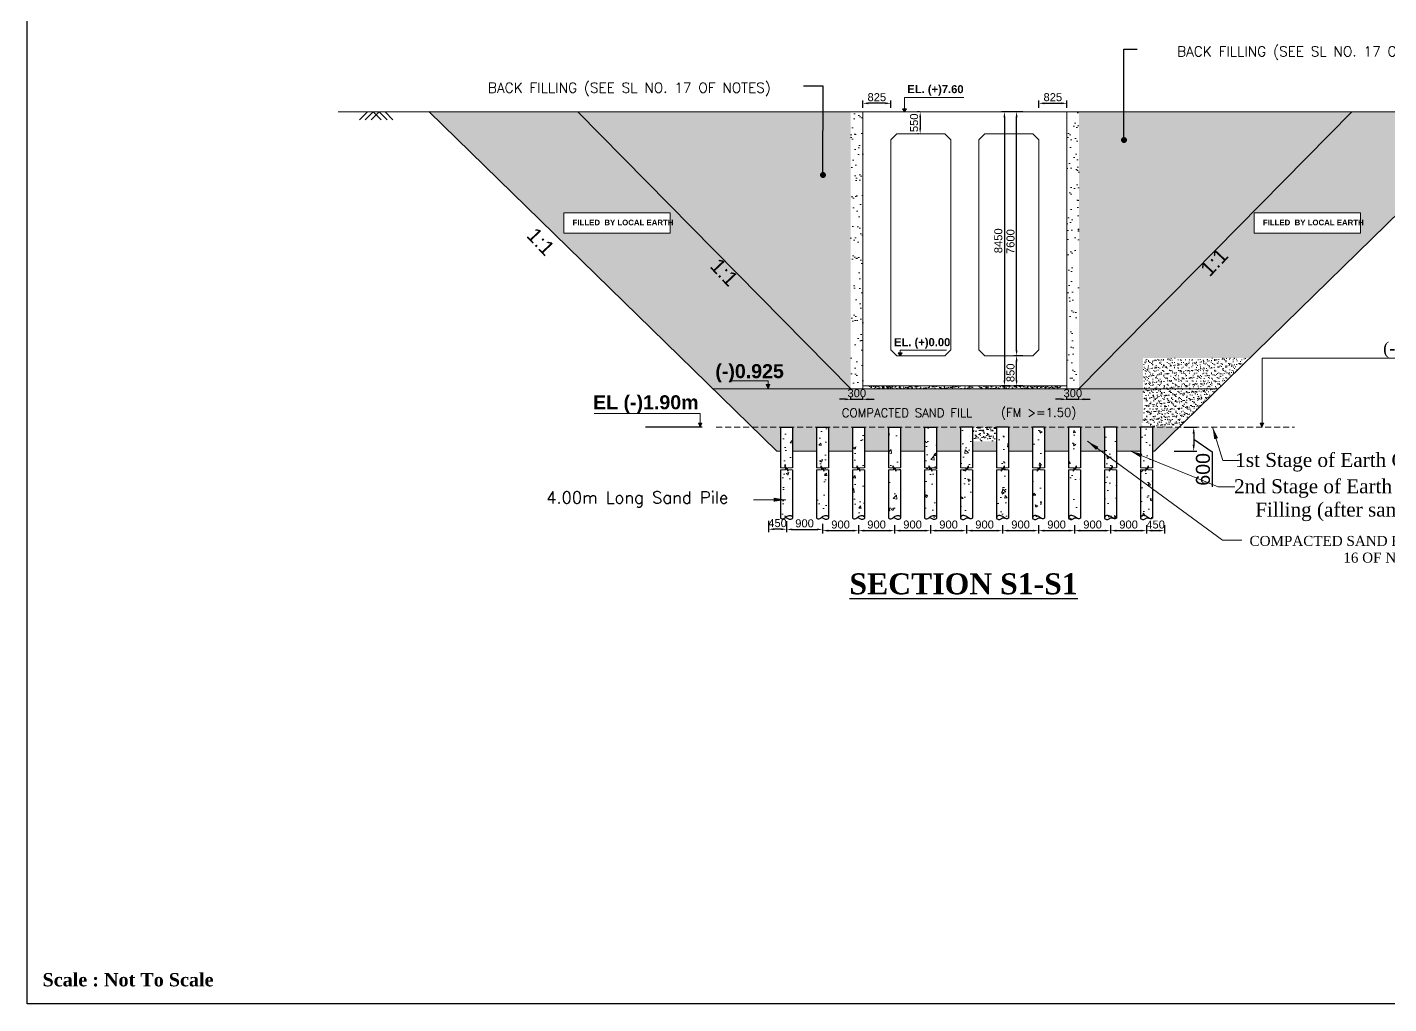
# Model space of a CAD drawing. Extents: x -358915 to 1258323, y -1585493 to -305611.
# Drawn here: x 951579 to 985616, y -1520104 to -1495691 of the extents above; entities that cross this region are included whole.
import ezdxf

# ---------------------------------------------------------------- set-up
doc = ezdxf.new("R2010")
doc.units = 0
doc.header["$LTSCALE"] = 300
doc.header["$MEASUREMENT"] = 0
doc.linetypes.add('DASHED', pattern=[0.75, 0.5, -0.25])
doc.layers.get('0').update_dxf_attribs({"linetype": 'CONTINUOUS'})
doc.layers.get('DEFPOINTS').update_dxf_attribs({"linetype": 'CONTINUOUS'})
doc.layers.add('Dim', color=7, linetype='CONTINUOUS', lineweight=9)
doc.layers.add('HATCH', color=252, linetype='CONTINUOUS', lineweight=5)
for name, color, linetype in [('LINE', 7, 'CONTINUOUS'), ('P1', 7, 'CONTINUOUS'), ('TEXT', 10, 'CONTINUOUS'), ('TXT', 7, 'CONTINUOUS')]:
    doc.layers.add(name, color=color, linetype=linetype)
doc.styles.add('Arial', font='arial.ttf')
doc.styles.add('BIG', font='ROMANT.SHX')
doc.styles.add('DIM', font='isocp3.shx')
doc.styles.add('dimText', font='ARIALN.TTF')
doc.dimstyles.new('dim_230', dxfattribs={"dimtxt": 460, "dimasz": 460, "dimexe": 230, "dimexo": 100, "dimgap": 100, "dimtad": 1, "dimdec": 0, "dimzin": 0, "dimdsep": 46, "dimtxsty": 'dimText', "dimcen": 0.09, "dimclrd": 256, "dimclre": 256, "dimclrt": 7, "dimadec": 0, "dimazin": 0, "dimtfac": 1, "dimtdec": 0, "dimtofl": 0, "dimtmove": 0, "dimatfit": 3, "dimfxl": 1, "dimtolj": 1, "dimtzin": 0, "dimlwd": -1, "dimlwe": -1, "dimarcsym": 0})
doc.dimstyles.new('dim_70', dxfattribs={"dimtxt": 140, "dimasz": 140, "dimexe": 70, "dimexo": 40, "dimgap": 50, "dimtad": 1, "dimdec": 0, "dimzin": 0, "dimdsep": 46, "dimtxsty": 'Arial', "dimcen": 0.09, "dimclrd": 5, "dimclre": 5, "dimclrt": 7, "dimadec": 0, "dimazin": 0, "dimtfac": 1, "dimtdec": 0, "dimtmove": 0, "dimatfit": 3, "dimfxl": 1, "dimtolj": 1, "dimtzin": 0, "dimarcsym": 0})
doc.dimstyles.new('dim_80', dxfattribs={"dimtxt": 160, "dimasz": 160, "dimexe": 80, "dimexo": 40, "dimgap": 50, "dimtad": 1, "dimdec": 0, "dimzin": 0, "dimdsep": 46, "dimtxsty": 'DIM', "dimcen": 0.09, "dimclrd": 5, "dimclre": 5, "dimclrt": 7, "dimadec": 0, "dimazin": 0, "dimtfac": 1, "dimtdec": 0, "dimtmove": 0, "dimatfit": 3, "dimfxl": 1, "dimtolj": 1, "dimtzin": 0, "dimarcsym": 0})
pattern_1 = [(37.5, (-264.08, -8051.46), (-4.409535, 134.877664), [0, -106.4, 0, -119, 0, -113.75]), (7.5, (-264.08, -8051.46), (123.88437, 197.550225), [0, -57.4, 0, -95.9, 0, -36.75]), (327.5, (-350.18, -8051.46), (217.98993, 0.396134), [0, -35, 0, -126, 0, -164.5]), (317.5, (-350.18, -8051.46), (210.428862, 61.43729), [0, -17.5, 0, -82.6, 0, -94.5])]

# ---------------------------------------------------------------- blocks, each defined once
blk = doc.blocks.new('RT')
at = {"layer": 'Dim', "ltscale": 50}
h = blk.add_hatch(dxfattribs=at)
h.set_pattern_fill('AR-CONC', color=8, scale=100, style=0)
h.set_pattern_definition([(50, (-3013919.5, 641592.65), (717.26018, -62.75213), [75, -825]), (355, (-3013919.5, 641592.65), (-138.75133, 752.19213), [60, -660]), (100.4514, (-3013859.75, 641587.4), (578.50938, 689.43954), [63.74019, -701.14211]), (46.1842, (-3013919.5, 641792.65), (1067.24105, -165.51901), [112.5, -1237.5]), (96.6356, (-3013830.6, 641778.9), (934.6627, 974.11787), [95.6103, -1051.713]), (351.1842, (-3013919.5, 641792.7), (934.66195, 974.1186), [90, -990]), (21, (-3013819.5, 641742.65), (596.90705, -402.61889), [75, -825]), (326, (-3013819.5, 641742.65), (243.31533, 725.15005), [60, -660]), (71.4514, (-3013769.8, 641709.1), (840.22263, 322.5305), [63.74019, -701.14211]), (37.5, (-3013919.52, 641592.65), (12.159855, 332.893854), [0, -652, 0, -670, 0, -662.5]), (7.5, (-3013919.52, 641592.65), (263.069537, 394.41171), [0, -382, 0, -637, 0, -252.5]), (327.5, (-3014142.52, 641592.65), (533.822436, -22.554872), [0, -250, 0, -780, 0, -1035]), (317.5, (-3014242.52, 641592.65), (583.18617, 100.10498), [0, -325, 0, -518, 0, -735])])
h.paths.add_polyline_path([(150, -2269), (138, -2291), (119, -2305), (97, -2311), (74, -2310), (52, -2302), (33, -2290), (15, -2276), (-6, -2267), (-29, -2266), (-52, -2273), (-64, -2281), (-86, -2289), (-109, -2290), (-130, -2283), (-150, -2271), (-150, 0), (150, 0)])
for points in [[(-150, -1014), (-44, -1014), (-44, -966), (22, -1055), (22, -1014), (150, -1014)], [(-150, -1063), (-29, -1063), (-29, -1015), (38, -1103), (38, -1063), (150, -1063)]]:
    blk.add_lwpolyline(points, dxfattribs=at)
at = {"layer": 'P1', "ltscale": 50}
for points in [[(-150, 0), (-150, -1014)], [(-150, 0), (150, 0)], [(150, 0), (150, -1014)], [(-150, -1063), (-150, -2271)], [(150, -1063), (150, -2253)]]:
    blk.add_lwpolyline(points, dxfattribs=at)
blk.add_spline([(-150, -2271), (-115, -2289), (-72, -2284), (-23, -2252), (15, -2223), (67, -2207), (106, -2210), (132, -2224), (144, -2239), (150, -2253), (150, -2266), (123, -2303), (73, -2309), (38, -2293), (10, -2273), (-18, -2265), (-51, -2273)], degree=3, dxfattribs=at)
blk = doc.blocks.new('PILE.5')
at = {"layer": 'HATCH', "color": 5}
blk.add_blockref('RT', (0, 0), dxfattribs=at)
blk = doc.blocks.new('*D1616')
at = {"layer": 'DEFPOINTS', "color": 0, "ltscale": 50}
for p in [(974162, -1508106), (975062, -1508099), (975062, -1508276)]:
    blk.add_point(p, dxfattribs=at)
at = {"layer": 'HATCH', "color": 5, "lineweight": -2, "ltscale": 50}
for p, q in [((974162, -1508146), (974162, -1508346)), ((975062, -1508139), (975062, -1508346)), ((974302, -1508276), (974922, -1508276))]:
    blk.add_line(p, q, dxfattribs=at)
at = {"layer": 'HATCH', "color": 5, "ltscale": 50}
for points in [[(974302, -1508253), (974302, -1508299), (974162, -1508276)], [(974922, -1508253), (974922, -1508299), (975062, -1508276)]]:
    blk.add_solid(points, dxfattribs=at)
at = {"layer": 'HATCH', "color": 7, "ltscale": 50, "insert": (974612, -1508124), "char_height": 200, "attachment_point": 5, "style": 'Arial'}
blk.add_mtext('\\A1;900', dxfattribs=at)
blk = doc.blocks.new('*D1617')
at = {"layer": 'DEFPOINTS', "color": 0, "ltscale": 50}
for p in [(976313, -1497805), (976509, -1497805), (976357, -1503905)]:
    blk.add_point(p, dxfattribs=at)
at = {"layer": 'HATCH', "color": 5, "lineweight": -2, "ltscale": 50}
for p, q in [((976469, -1497805), (976243, -1497805)), ((976313, -1503765), (976313, -1497945)), ((976317, -1503905), (976243, -1503905))]:
    blk.add_line(p, q, dxfattribs=at)
at = {"layer": 'HATCH', "color": 5, "ltscale": 50}
for points in [[(976289, -1497945), (976336, -1497945), (976313, -1497805)], [(976289, -1503765), (976336, -1503765), (976313, -1503905)]]:
    blk.add_solid(points, dxfattribs=at)
at = {"layer": 'HATCH', "color": 7, "ltscale": 50, "insert": (976161, -1501050), "char_height": 200, "attachment_point": 5, "rotation": 90, "style": 'Arial'}
blk.add_mtext('\\A1;7600', dxfattribs=at)
blk = doc.blocks.new('*D1618')
at = {"layer": 'DEFPOINTS', "color": 0, "ltscale": 50}
for p in [(976313, -1503905), (976509, -1503905), (976509, -1504655)]:
    blk.add_point(p, dxfattribs=at)
at = {"layer": 'HATCH', "color": 5, "lineweight": -2, "ltscale": 50}
for p, q in [((976469, -1503905), (976243, -1503905)), ((976313, -1504515), (976313, -1504045)), ((976469, -1504655), (976243, -1504655))]:
    blk.add_line(p, q, dxfattribs=at)
at = {"layer": 'HATCH', "color": 5, "ltscale": 50}
for points in [[(976289, -1504045), (976336, -1504045), (976313, -1503905)], [(976289, -1504515), (976336, -1504515), (976313, -1504655)]]:
    blk.add_solid(points, dxfattribs=at)
at = {"layer": 'HATCH', "color": 7, "ltscale": 50, "insert": (976161, -1504330), "char_height": 200, "attachment_point": 5, "rotation": 90, "style": 'Arial'}
blk.add_mtext('\\A1;850', dxfattribs=at)
blk = doc.blocks.new('*D1619')
at = {"layer": 'DEFPOINTS', "color": 0, "ltscale": 50}
for p in [(976291, -1497805), (976008, -1504655), (976191, -1504655)]:
    blk.add_point(p, dxfattribs=at)
at = {"layer": 'HATCH', "color": 5, "lineweight": -2, "ltscale": 50}
for p, q in [((976251, -1497805), (975938, -1497805)), ((976008, -1497945), (976008, -1504515)), ((976151, -1504655), (975938, -1504655))]:
    blk.add_line(p, q, dxfattribs=at)
at = {"layer": 'HATCH', "color": 5, "ltscale": 50}
for points in [[(975984, -1497945), (976031, -1497945), (976008, -1497805)], [(975984, -1504515), (976031, -1504515), (976008, -1504655)]]:
    blk.add_solid(points, dxfattribs=at)
at = {"layer": 'HATCH', "color": 7, "ltscale": 50, "insert": (975856, -1501030), "char_height": 200, "attachment_point": 5, "rotation": 90, "style": 'Arial'}
blk.add_mtext('\\A1;8450', dxfattribs=at)
blk = doc.blocks.new('*D1620')
at = {"layer": 'DEFPOINTS', "color": 0, "ltscale": 50}
for p in [(972468, -1497593), (972468, -1497743), (973168, -1497743)]:
    blk.add_point(p, dxfattribs=at)
at = {"layer": 'HATCH', "color": 5, "lineweight": -2, "ltscale": 50}
for p, q in [((972468, -1497703), (972468, -1497523)), ((973028, -1497593), (972608, -1497593)), ((973168, -1497703), (973168, -1497523))]:
    blk.add_line(p, q, dxfattribs=at)
at = {"layer": 'HATCH', "color": 5, "ltscale": 50}
for points in [[(972608, -1497570), (972608, -1497617), (972468, -1497593)], [(973028, -1497570), (973028, -1497617), (973168, -1497593)]]:
    blk.add_solid(points, dxfattribs=at)
at = {"layer": 'HATCH', "color": 7, "ltscale": 50, "insert": (972818, -1497441), "char_height": 200, "attachment_point": 5, "style": 'Arial'}
blk.add_mtext('\\A1;825', dxfattribs=at)
blk = doc.blocks.new('*D1621')
at = {"layer": 'DEFPOINTS', "color": 0, "ltscale": 50}
for p in [(977568, -1497593), (976868, -1497743), (977568, -1497743)]:
    blk.add_point(p, dxfattribs=at)
at = {"layer": 'HATCH', "color": 5, "lineweight": -2, "ltscale": 50}
for p, q in [((976868, -1497703), (976868, -1497523)), ((977008, -1497593), (977428, -1497593)), ((977568, -1497703), (977568, -1497523))]:
    blk.add_line(p, q, dxfattribs=at)
at = {"layer": 'HATCH', "color": 5, "ltscale": 50}
for points in [[(977008, -1497570), (977008, -1497617), (976868, -1497593)], [(977428, -1497570), (977428, -1497617), (977568, -1497593)]]:
    blk.add_solid(points, dxfattribs=at)
at = {"layer": 'HATCH', "color": 7, "ltscale": 50, "insert": (977218, -1497441), "char_height": 200, "attachment_point": 5, "style": 'Arial'}
blk.add_mtext('\\A1;825', dxfattribs=at)
blk = doc.blocks.new('*D1622')
at = {"layer": 'DEFPOINTS', "color": 0, "ltscale": 50}
for p in [(973921, -1497805), (973902, -1498355), (973902, -1498355)]:
    blk.add_point(p, dxfattribs=at)
at = {"layer": 'HATCH', "color": 5, "lineweight": -2, "ltscale": 50}
for p, q in [((973881, -1497805), (973832, -1497805)), ((973902, -1497945), (973902, -1498215)), ((973862, -1498355), (973832, -1498355))]:
    blk.add_line(p, q, dxfattribs=at)
at = {"layer": 'HATCH', "color": 5, "ltscale": 50}
for points in [[(973879, -1497945), (973925, -1497945), (973902, -1497805)], [(973879, -1498215), (973925, -1498215), (973902, -1498355)]]:
    blk.add_solid(points, dxfattribs=at)
at = {"layer": 'HATCH', "color": 7, "ltscale": 50, "insert": (973750, -1498080), "char_height": 200, "attachment_point": 5, "rotation": 90, "style": 'Arial'}
blk.add_mtext('\\A1;550', dxfattribs=at)
blk = doc.blocks.new('*D1623')
at = {"layer": 'DEFPOINTS', "color": 0, "ltscale": 50}
for p in [(973262, -1508106), (974162, -1508099), (974162, -1508276)]:
    blk.add_point(p, dxfattribs=at)
at = {"layer": 'HATCH', "color": 5, "lineweight": -2, "ltscale": 50}
for p, q in [((973262, -1508146), (973262, -1508346)), ((974162, -1508139), (974162, -1508346)), ((973402, -1508276), (974022, -1508276))]:
    blk.add_line(p, q, dxfattribs=at)
at = {"layer": 'HATCH', "color": 5, "ltscale": 50}
for points in [[(973402, -1508253), (973402, -1508299), (973262, -1508276)], [(974022, -1508253), (974022, -1508299), (974162, -1508276)]]:
    blk.add_solid(points, dxfattribs=at)
at = {"layer": 'HATCH', "color": 7, "ltscale": 50, "insert": (973712, -1508124), "char_height": 200, "attachment_point": 5, "style": 'Arial'}
blk.add_mtext('\\A1;900', dxfattribs=at)
blk = doc.blocks.new('*D1624')
at = {"layer": 'DEFPOINTS', "color": 0, "ltscale": 50}
for p in [(972362, -1508106), (973262, -1508099), (973262, -1508276)]:
    blk.add_point(p, dxfattribs=at)
at = {"layer": 'HATCH', "color": 5, "lineweight": -2, "ltscale": 50}
for p, q in [((972362, -1508146), (972362, -1508346)), ((973262, -1508139), (973262, -1508346)), ((972502, -1508276), (973122, -1508276))]:
    blk.add_line(p, q, dxfattribs=at)
at = {"layer": 'HATCH', "color": 5, "ltscale": 50}
for points in [[(972502, -1508253), (972502, -1508299), (972362, -1508276)], [(973122, -1508253), (973122, -1508299), (973262, -1508276)]]:
    blk.add_solid(points, dxfattribs=at)
at = {"layer": 'HATCH', "color": 7, "ltscale": 50, "insert": (972812, -1508124), "char_height": 200, "attachment_point": 5, "style": 'Arial'}
blk.add_mtext('\\A1;900', dxfattribs=at)
blk = doc.blocks.new('*D1625')
at = {"layer": 'DEFPOINTS', "color": 0, "ltscale": 50}
for p in [(971462, -1508106), (972362, -1508099), (972362, -1508276)]:
    blk.add_point(p, dxfattribs=at)
at = {"layer": 'HATCH', "color": 5, "lineweight": -2, "ltscale": 50}
for p, q in [((971462, -1508146), (971462, -1508346)), ((972362, -1508139), (972362, -1508346)), ((971602, -1508276), (972222, -1508276))]:
    blk.add_line(p, q, dxfattribs=at)
at = {"layer": 'HATCH', "color": 5, "ltscale": 50}
for points in [[(971602, -1508253), (971602, -1508299), (971462, -1508276)], [(972222, -1508253), (972222, -1508299), (972362, -1508276)]]:
    blk.add_solid(points, dxfattribs=at)
at = {"layer": 'HATCH', "color": 7, "ltscale": 50, "insert": (971912, -1508124), "char_height": 200, "attachment_point": 5, "style": 'Arial'}
blk.add_mtext('\\A1;900', dxfattribs=at)
blk = doc.blocks.new('*D1626')
at = {"layer": 'DEFPOINTS', "color": 0, "ltscale": 50}
for p in [(970562, -1508076), (971462, -1508069), (971462, -1508246)]:
    blk.add_point(p, dxfattribs=at)
at = {"layer": 'HATCH', "color": 5, "lineweight": -2, "ltscale": 50}
for p, q in [((970562, -1508116), (970562, -1508316)), ((971462, -1508109), (971462, -1508316)), ((970702, -1508246), (971322, -1508246))]:
    blk.add_line(p, q, dxfattribs=at)
at = {"layer": 'HATCH', "color": 5, "ltscale": 50}
for points in [[(970702, -1508223), (970702, -1508269), (970562, -1508246)], [(971322, -1508223), (971322, -1508269), (971462, -1508246)]]:
    blk.add_solid(points, dxfattribs=at)
at = {"layer": 'HATCH', "color": 7, "ltscale": 50, "insert": (971012, -1508094), "char_height": 200, "attachment_point": 5, "style": 'Arial'}
blk.add_mtext('\\A1;900', dxfattribs=at)
blk = doc.blocks.new('*D1627')
at = {"layer": 'DEFPOINTS', "color": 0, "ltscale": 50}
for p in [(975062, -1508106), (975962, -1508099), (975962, -1508276)]:
    blk.add_point(p, dxfattribs=at)
at = {"layer": 'HATCH', "color": 5, "lineweight": -2, "ltscale": 50}
for p, q in [((975062, -1508146), (975062, -1508346)), ((975962, -1508139), (975962, -1508346)), ((975202, -1508276), (975822, -1508276))]:
    blk.add_line(p, q, dxfattribs=at)
at = {"layer": 'HATCH', "color": 5, "ltscale": 50}
for points in [[(975202, -1508253), (975202, -1508299), (975062, -1508276)], [(975822, -1508253), (975822, -1508299), (975962, -1508276)]]:
    blk.add_solid(points, dxfattribs=at)
at = {"layer": 'HATCH', "color": 7, "ltscale": 50, "insert": (975512, -1508124), "char_height": 200, "attachment_point": 5, "style": 'Arial'}
blk.add_mtext('\\A1;900', dxfattribs=at)
blk = doc.blocks.new('*D1628')
at = {"layer": 'DEFPOINTS', "color": 0, "ltscale": 50}
for p in [(975962, -1508106), (976862, -1508099), (976862, -1508276)]:
    blk.add_point(p, dxfattribs=at)
at = {"layer": 'HATCH', "color": 5, "lineweight": -2, "ltscale": 50}
for p, q in [((975962, -1508146), (975962, -1508346)), ((976862, -1508139), (976862, -1508346)), ((976102, -1508276), (976722, -1508276))]:
    blk.add_line(p, q, dxfattribs=at)
at = {"layer": 'HATCH', "color": 5, "ltscale": 50}
for points in [[(976102, -1508253), (976102, -1508299), (975962, -1508276)], [(976722, -1508253), (976722, -1508299), (976862, -1508276)]]:
    blk.add_solid(points, dxfattribs=at)
at = {"layer": 'HATCH', "color": 7, "ltscale": 50, "insert": (976412, -1508124), "char_height": 200, "attachment_point": 5, "style": 'Arial'}
blk.add_mtext('\\A1;900', dxfattribs=at)
blk = doc.blocks.new('*D1629')
at = {"layer": 'DEFPOINTS', "color": 0, "ltscale": 50}
for p in [(976862, -1508106), (977762, -1508099), (977762, -1508276)]:
    blk.add_point(p, dxfattribs=at)
at = {"layer": 'HATCH', "color": 5, "lineweight": -2, "ltscale": 50}
for p, q in [((976862, -1508146), (976862, -1508346)), ((977762, -1508139), (977762, -1508346)), ((977002, -1508276), (977622, -1508276))]:
    blk.add_line(p, q, dxfattribs=at)
at = {"layer": 'HATCH', "color": 5, "ltscale": 50}
for points in [[(977002, -1508253), (977002, -1508299), (976862, -1508276)], [(977622, -1508253), (977622, -1508299), (977762, -1508276)]]:
    blk.add_solid(points, dxfattribs=at)
at = {"layer": 'HATCH', "color": 7, "ltscale": 50, "insert": (977312, -1508124), "char_height": 200, "attachment_point": 5, "style": 'Arial'}
blk.add_mtext('\\A1;900', dxfattribs=at)
blk = doc.blocks.new('*D1630')
at = {"layer": 'DEFPOINTS', "color": 0, "ltscale": 50}
for p in [(977762, -1508106), (978662, -1508099), (978662, -1508276)]:
    blk.add_point(p, dxfattribs=at)
at = {"layer": 'HATCH', "color": 5, "lineweight": -2, "ltscale": 50}
for p, q in [((977762, -1508146), (977762, -1508346)), ((978662, -1508139), (978662, -1508346)), ((977902, -1508276), (978522, -1508276))]:
    blk.add_line(p, q, dxfattribs=at)
at = {"layer": 'HATCH', "color": 5, "ltscale": 50}
for points in [[(977902, -1508253), (977902, -1508299), (977762, -1508276)], [(978522, -1508253), (978522, -1508299), (978662, -1508276)]]:
    blk.add_solid(points, dxfattribs=at)
at = {"layer": 'HATCH', "color": 7, "ltscale": 50, "insert": (978212, -1508124), "char_height": 200, "attachment_point": 5, "style": 'Arial'}
blk.add_mtext('\\A1;900', dxfattribs=at)
blk = doc.blocks.new('*D1631')
at = {"layer": 'DEFPOINTS', "color": 0, "ltscale": 50}
for p in [(978662, -1508106), (979562, -1508099), (979562, -1508276)]:
    blk.add_point(p, dxfattribs=at)
at = {"layer": 'HATCH', "color": 5, "lineweight": -2, "ltscale": 50}
for p, q in [((978662, -1508146), (978662, -1508346)), ((979562, -1508139), (979562, -1508346)), ((978802, -1508276), (979422, -1508276))]:
    blk.add_line(p, q, dxfattribs=at)
at = {"layer": 'HATCH', "color": 5, "ltscale": 50}
for points in [[(978802, -1508253), (978802, -1508299), (978662, -1508276)], [(979422, -1508253), (979422, -1508299), (979562, -1508276)]]:
    blk.add_solid(points, dxfattribs=at)
at = {"layer": 'HATCH', "color": 7, "ltscale": 50, "insert": (979112, -1508124), "char_height": 200, "attachment_point": 5, "style": 'Arial'}
blk.add_mtext('\\A1;900', dxfattribs=at)
blk = doc.blocks.new('*D1632')
at = {"layer": 'DEFPOINTS', "color": 0, "ltscale": 50}
for p in [(979562, -1508106), (980012, -1508099), (980012, -1508276)]:
    blk.add_point(p, dxfattribs=at)
at = {"layer": 'HATCH', "color": 5, "lineweight": -2, "ltscale": 50}
for p, q in [((979562, -1508146), (979562, -1508346)), ((980012, -1508139), (980012, -1508346)), ((979702, -1508276), (979872, -1508276))]:
    blk.add_line(p, q, dxfattribs=at)
at = {"layer": 'HATCH', "color": 5, "ltscale": 50}
for points in [[(979702, -1508253), (979702, -1508299), (979562, -1508276)], [(979872, -1508253), (979872, -1508299), (980012, -1508276)]]:
    blk.add_solid(points, dxfattribs=at)
at = {"layer": 'HATCH', "color": 7, "ltscale": 50, "insert": (979787, -1508124), "char_height": 200, "attachment_point": 5, "style": 'Arial'}
blk.add_mtext('\\A1;450', dxfattribs=at)
blk = doc.blocks.new('*D1633')
at = {"layer": 'DEFPOINTS', "color": 0, "ltscale": 50}
for p in [(970112, -1507989), (970562, -1508001), (970112, -1508241)]:
    blk.add_point(p, dxfattribs=at)
at = {"layer": 'HATCH', "color": 5, "lineweight": -2, "ltscale": 50}
for p, q in [((970112, -1508029), (970112, -1508311)), ((970562, -1508041), (970562, -1508311)), ((970422, -1508241), (970252, -1508241))]:
    blk.add_line(p, q, dxfattribs=at)
at = {"layer": 'HATCH', "color": 5, "ltscale": 50}
for points in [[(970252, -1508217), (970252, -1508264), (970112, -1508241)], [(970422, -1508217), (970422, -1508264), (970562, -1508241)]]:
    blk.add_solid(points, dxfattribs=at)
at = {"layer": 'HATCH', "color": 7, "ltscale": 50, "insert": (970337, -1508089), "char_height": 200, "attachment_point": 5, "style": 'Arial'}
blk.add_mtext('\\A1;450', dxfattribs=at)
blk = doc.blocks.new('*D1634')
at = {"layer": 'DEFPOINTS', "color": 0, "ltscale": 50}
for p in [(972168, -1505044), (972468, -1504992), (972468, -1505044)]:
    blk.add_point(p, dxfattribs=at)
at = {"layer": 'HATCH', "color": 5, "lineweight": -2, "ltscale": 50}
for p, q in [((972028, -1504992), (971888, -1504992)), ((972168, -1505004), (972168, -1504922)), ((972168, -1504992), (972468, -1504992)), ((972468, -1505004), (972468, -1504922)), ((972608, -1504992), (972748, -1504992))]:
    blk.add_line(p, q, dxfattribs=at)
at = {"layer": 'HATCH', "color": 5, "ltscale": 50}
for points in [[(972028, -1504969), (972028, -1505016), (972168, -1504992)], [(972608, -1504969), (972608, -1505016), (972468, -1504992)]]:
    blk.add_solid(points, dxfattribs=at)
at = {"layer": 'HATCH', "color": 7, "ltscale": 50, "insert": (972318, -1504840), "char_height": 200, "attachment_point": 5, "style": 'Arial'}
blk.add_mtext('\\A1;300', dxfattribs=at)
blk = doc.blocks.new('*D1635')
at = {"layer": 'DEFPOINTS', "color": 0, "ltscale": 50}
for p in [(977568, -1505044), (977868, -1504992), (977868, -1505044)]:
    blk.add_point(p, dxfattribs=at)
at = {"layer": 'HATCH', "color": 5, "lineweight": -2, "ltscale": 50}
for p, q in [((977428, -1504992), (977288, -1504992)), ((977568, -1505004), (977568, -1504922)), ((977568, -1504992), (977868, -1504992)), ((977868, -1505004), (977868, -1504922)), ((978008, -1504992), (978148, -1504992))]:
    blk.add_line(p, q, dxfattribs=at)
at = {"layer": 'HATCH', "color": 5, "ltscale": 50}
for points in [[(977428, -1504969), (977428, -1505016), (977568, -1504992)], [(978008, -1504969), (978008, -1505016), (977868, -1504992)]]:
    blk.add_solid(points, dxfattribs=at)
at = {"layer": 'HATCH', "color": 7, "ltscale": 50, "insert": (977718, -1504840), "char_height": 200, "attachment_point": 5, "style": 'Arial'}
blk.add_mtext('\\A1;300', dxfattribs=at)
blk = doc.blocks.new('*D1701')
at = {"layer": 'DEFPOINTS', "color": 0, "ltscale": 500}
for p in [(980453, -1505690), (980211, -1506290), (980739, -1506290)]:
    blk.add_point(p, dxfattribs=at)
at = {"layer": 'Dim', "color": 5, "lineweight": -2, "ltscale": 500}
for p, q in [((980493, -1505690), (980819, -1505690)), ((980739, -1505850), (980739, -1506130)), ((980739, -1505990), (981202, -1506307)), ((980251, -1506290), (980819, -1506290)), ((981202, -1506307), (981202, -1507181))]:
    blk.add_line(p, q, dxfattribs=at)
at = {"layer": 'Dim', "color": 5, "ltscale": 500}
for points in [[(980713, -1505850), (980766, -1505850), (980739, -1505690)], [(980713, -1506130), (980766, -1506130), (980739, -1506290)]]:
    blk.add_solid(points, dxfattribs=at)
at = {"layer": 'Dim', "color": 7, "ltscale": 500, "insert": (980973, -1506744), "char_height": 350, "attachment_point": 5, "rotation": 90, "style": 'Arial'}
blk.add_mtext('\\A1;600', dxfattribs=at)

msp = doc.modelspace()

# ---------------------------------------------------------------- hatches: boundary and pattern name
at = {"layer": 'Dim', "ltscale": 500}
h = msp.add_hatch(color=15, dxfattribs=at)
h.dxf.hatch_style = 1
h.paths.add_polyline_path([(973512.6, -1497731.1), (973462.9, -1497731.1), (973512.6, -1497805)])
h.paths.add_polyline_path([(973562.3, -1497731.1), (973512.6, -1497731.1), (973512.6, -1497805)])
h = msp.add_hatch(color=15, dxfattribs=at)
h.dxf.hatch_style = 1
h.paths.add_polyline_path([(973404.3, -1503831.1), (973354.6, -1503831.1), (973404.3, -1503905)])
h.paths.add_polyline_path([(973454, -1503831.1), (973404.3, -1503831.1), (973404.3, -1503905)])
h = msp.add_hatch(color=8, dxfattribs=at)
h.dxf.hatch_style = 1
h.paths.add_polyline_path([(970055.3, -1504625.9), (970098.8, -1504625.9), (970142.2, -1504625.9), (970098.8, -1504729.6)])
h = msp.add_hatch(color=8, dxfattribs=at)
h.dxf.hatch_style = 1
h.paths.add_polyline_path([(968356.7, -1505585.8), (968400.1, -1505585.8), (968443.5, -1505585.8), (968400.1, -1505689.5)])
h = msp.add_hatch(color=8, dxfattribs=at)
h.dxf.hatch_style = 1
h.paths.add_polyline_path([(982489.7, -1505585.9), (982446.3, -1505585.9), (982402.8, -1505585.9), (982446.3, -1505689.6)])
at = {"layer": 'HATCH', "ltscale": 50}
h = msp.add_hatch(dxfattribs=at)
h.set_pattern_fill('AR-SAND', color=4, scale=200, style=0)
h.set_pattern_definition([(37.5, (-2060707.03, -894114.8), (-12.598672, 385.364754), [0, -304, 0, -340, 0, -325]), (7.5, (-2060707.03, -894114.8), (353.95534, 564.42921), [0, -164, 0, -274, 0, -105]), (327.5, (-2060953.03, -894114.8), (622.828372, 1.13181), [0, -100, 0, -360, 0, -470]), (317.5, (-2060953.03, -894114.8), (601.22532, 175.53511), [0, -50, 0, -236, 0, -270])])
h.paths.add_polyline_path([(972168.1, -1497605), (972168.1, -1504729.6), (972468.1, -1504729.6), (972468.1, -1497605)])
h.paths.add_polyline_path([(977868.3, -1497805), (977568.3, -1497805), (977568.3, -1498105), (977568.3, -1503905), (977568.3, -1504655), (977568.3, -1504729.6), (977868.3, -1504729.6)])
at = {"layer": 'LINE', "lineweight": 9}
h = msp.add_hatch(dxfattribs=at)
h.set_pattern_fill('AR-SAND', color=256, scale=70, style=0)
h.set_pattern_definition(pattern_1)
h.paths.add_polyline_path([(968717.5, -1504729.6), (970098.8, -1504729.6), (970055.3, -1504625.9), (970098.8, -1504625.9), (970142.2, -1504625.9), (970098.8, -1504729.6), (972168.1, -1504729.6), (965343.5, -1497805), (961625.1, -1497805)])
h.paths.add_polyline_path([(964994.7, -1500837.2), (964994.7, -1500331.8), (967656.1, -1500331.8), (967656.1, -1500837.2)], flags=16)
h.paths.add_polyline_path([(968493.7, -1501677.4), (969112.1, -1502333.1), (969516.2, -1501952), (968897.7, -1501296.2)], flags=24)
h.paths.add_polyline_path([(968714.2, -1504213.2), (970560.9, -1504213.2), (970560.9, -1504847.1), (968714.2, -1504847.1)], flags=9)
at = {"layer": 'LINE', "ltscale": 50}
h = msp.add_hatch(dxfattribs=at)
h.set_pattern_fill('AR-SAND', color=4, scale=200, style=0)
h.set_pattern_definition([(37.5, (-818.68, -13349.53), (-12.59867, 385.364754), [0, -304, 0, -340, 0, -325]), (7.5, (-818.7, -13349.53), (353.95534, 564.42921), [0, -164, 0, -274, 0, -105]), (327.5, (-1064.68, -13349.53), (622.82837, 1.13181), [0, -100, 0, -360, 0, -470]), (317.5, (-1064.7, -13349.53), (601.22532, 175.53511), [0, -50, 0, -236, 0, -270])])
h.paths.add_polyline_path([(984692.8, -1497805), (977868.3, -1497805), (977868.3, -1504729.6)])
h.paths.add_polyline_path([(972168.1, -1497805), (965343.5, -1497805), (972168.1, -1504729.6)])
at = {"layer": 'LINE', "lineweight": 9}
h = msp.add_hatch(dxfattribs=at)
h.set_pattern_fill('AR-SAND', color=256, scale=70, style=0)
h.set_pattern_definition(pattern_1)
h.paths.add_polyline_path([(977868.3, -1504729.6), (979473.3, -1504729.6), (979473.3, -1503962.2), (982143.1, -1503962.2), (988449.5, -1497805), (984692.8, -1497805)])
h.paths.add_polyline_path([(984912.2, -1500331.8), (984912.2, -1500837.2), (982250.8, -1500837.2), (982250.8, -1500331.8)], flags=16)
h.paths.add_polyline_path([(981141.6, -1502081.5), (981760.1, -1501425.8), (981356, -1501044.7), (980737.5, -1501700.4)], flags=24)
h.paths.add_polyline_path([(982463.9, -1500454.7), (985025.1, -1500454.7), (985025.1, -1500669.5), (982463.9, -1500669.5)], flags=24)
h.paths.add_polyline_path([(982505.2, -1503745.5), (988351.3, -1503745.5), (988351.3, -1504297.8), (982505.2, -1504297.8)], flags=25)
h = msp.add_hatch(dxfattribs=at)
h.set_pattern_fill('AR-SAND', color=256, scale=70, style=0)
h.set_pattern_definition(pattern_1)
h.paths.add_polyline_path([(981247.8, -1504729.6), (981357.1, -1504729.6), (982143.1, -1503962.2), (979473.3, -1503962.2), (979473.3, -1504729.6)])
h = msp.add_hatch(dxfattribs=at)
h.set_pattern_fill('AR-SAND', color=256, scale=70, style=0)
h.set_pattern_definition([(37.5, (0, 0), (-4.409535, 134.877664), [0, -106.4, 0, -119, 0, -113.75]), (7.5, (0, 0), (123.88437, 197.550225), [0, -57.4, 0, -95.9, 0, -36.75]), (327.5, (-86.1, 0), (217.98993, 0.396134), [0, -35, 0, -126, 0, -164.5]), (317.5, (-86.1, 0), (210.428862, 61.43729), [0, -17.5, 0, -82.6, 0, -94.5])])
h.paths.add_polyline_path([(980012.4, -1506042.4), (979712.4, -1506042.4), (979712.4, -1506289.6), (979759.2, -1506289.6)])
h.paths.add_polyline_path([(979412.4, -1506042.4), (978812.4, -1506042.4), (978812.4, -1506289.6), (979412.4, -1506289.6)])
h.paths.add_polyline_path([(978512.4, -1506042.4), (977912.4, -1506042.4), (977912.4, -1506289.6), (978512.4, -1506289.6)])
h.paths.add_polyline_path([(977612.4, -1506042.4), (977012.4, -1506042.4), (977012.4, -1506289.6), (977612.4, -1506289.6)])
h.paths.add_polyline_path([(976712.4, -1506042.4), (976112.4, -1506042.4), (976112.4, -1506289.5), (976712.4, -1506289.6)])
h.paths.add_polyline_path([(975812.4, -1506042.4), (975212.4, -1506042.4), (975212.4, -1506289.5), (975812.4, -1506289.5)])
h.paths.add_polyline_path([(974912.4, -1506048.3), (974312.4, -1506048.3), (974312.4, -1506289.5), (974912.4, -1506289.5)])
h.paths.add_polyline_path([(974012.4, -1506048.3), (973412.4, -1506048.3), (973412.4, -1506289.5), (974012.4, -1506289.5)])
h.paths.add_polyline_path([(973112.4, -1506054.1), (972512.4, -1506054.1), (972512.4, -1506289.5), (973112.4, -1506289.5)])
h.paths.add_polyline_path([(972212.4, -1506048.3), (971612.4, -1506048.3), (971612.4, -1506289.5), (972212.4, -1506289.5)])
h.paths.add_polyline_path([(971312.4, -1506048.3), (970712.4, -1506048.3), (970712.4, -1506289.5), (971312.4, -1506289.5)])
h.paths.add_polyline_path([(970412.4, -1506042.4), (970062.2, -1506042.4), (970315.3, -1506289.5), (970412.4, -1506289.5)])
h.paths.add_polyline_path([(968717.5, -1504729.6), (969700.7, -1505689.5), (979473.3, -1505689.6), (979429.9, -1505585.9), (979473.3, -1505585.9), (979473.3, -1504729.6)])
h.paths.add_polyline_path([(971312.4, -1506048.3), (971312.4, -1505689.5), (970712.4, -1505689.5), (970712.4, -1506048.3)])
h.paths.add_polyline_path([(970412.4, -1506042.4), (970412.4, -1505689.5), (969700.7, -1505689.5), (970062.2, -1506042.4)])
h.paths.add_polyline_path([(972212.4, -1506048.3), (972212.4, -1505689.5), (971612.4, -1505689.5), (971612.4, -1506048.3)])
h.paths.add_polyline_path([(973112.4, -1506054.1), (973112.4, -1505689.5), (972512.4, -1505689.5), (972512.4, -1506054.1)])
h.paths.add_polyline_path([(974012.4, -1506048.3), (974012.4, -1505689.5), (973412.4, -1505689.5), (973412.4, -1506048.3)])
h.paths.add_polyline_path([(974912.4, -1506048.3), (974912.4, -1505689.5), (974312.4, -1505689.5), (974312.4, -1506048.3)])
h.paths.add_polyline_path([(976112.4, -1505689.6), (976112.4, -1506042.4), (976712.4, -1506042.4), (976712.4, -1505689.6)])
h.paths.add_polyline_path([(977612.4, -1506042.4), (977612.4, -1505689.6), (977012.4, -1505689.6), (977012.4, -1506042.4)])
h.paths.add_polyline_path([(978512.4, -1506042.4), (978512.4, -1505689.6), (977912.4, -1505689.6), (977912.4, -1506042.4)])
h.paths.add_polyline_path([(979412.4, -1506042.4), (979412.4, -1505689.6), (978812.4, -1505689.6), (978812.4, -1506042.4)])
h.paths.add_polyline_path([(980373.8, -1505689.6), (979712.4, -1505689.6), (979712.4, -1506042.4), (980012.4, -1506042.4)])
h.paths.add_polyline_path([(972047.5, -1504687.9), (972588.6, -1504687.9), (972588.6, -1504992.3), (972047.5, -1504992.3)], flags=9)
h.paths.add_polyline_path([(977447.7, -1504687.9), (977988.8, -1504687.9), (977988.8, -1504992.3), (977447.7, -1504992.3)], flags=9)
h.paths.add_polyline_path([(975936.7, -1505582), (978227.9, -1505582), (978227.9, -1505093.2), (975936.7, -1505093.2)], flags=24)
h.paths.add_polyline_path([(971920.4, -1505490.9), (975968, -1505490.9), (975968, -1505170.2), (971920.4, -1505170.2)], flags=24)
at = {"layer": 'LINE', "lineweight": 15}
h = msp.add_hatch(dxfattribs=at)
h.set_pattern_fill('AR-CONC', color=1, scale=20, style=0)
h.set_pattern_definition([(50, (695952.74, -1539591.29), (143.452037, -12.550427), [15, -165]), (355, (695952.74, -1539591.3), (-27.75027, 150.43843), [12, -132]), (100.451444, (695964.69, -1539592.34), (115.70177, 137.888), [12.74804, -140.22842]), (46.1842, (695952.74, -1539551.3), (213.44827, -33.10386), [22.5, -247.5]), (96.635635, (695970.52, -1539554.05), (186.93239, 194.82372), [19.12207, -210.34275]), (351.18416, (695952.74, -1539551.3), (186.93239, 194.82372), [18, -198]), (21, (695972.74, -1539561.29), (119.38141, -80.52378), [15, -165]), (326, (695972.74, -1539561.3), (48.66307, 145.03001), [12, -132]), (71.451445, (695982.69, -1539568), (168.044475, 64.50623), [12.74804, -140.22842]), (37.5, (695952.737, -1539591.294), (2.431971, 66.578771), [0, -130.4, 0, -134, 0, -132.5]), (7.5, (695952.74, -1539591.294), (52.613907, 78.882342), [0, -76.4, 0, -127.4, 0, -50.5]), (327.5, (695908.137, -1539591.294), (106.764487, -4.510974), [0, -50, 0, -156, 0, -207]), (317.5, (695888.14, -1539591.29), (116.637234, 20.020996), [0, -65, 0, -103.6, 0, -147])])
h.paths.add_polyline_path([(972618.1, -1504655), (972618.1, -1504729.6), (973917.5, -1504729.6), (973917.8, -1504729.6), (975218.2, -1504729.6), (975218.2, -1504655)])
h = msp.add_hatch(dxfattribs=at)
h.set_pattern_fill('AR-CONC', color=1, scale=20, style=0)
h.set_pattern_definition([(50, (695199.19, -1539591.29), (143.452037, -12.550427), [15, -165]), (355, (695199.19, -1539591.3), (-27.75027, 150.43843), [12, -132]), (100.451444, (695211.14, -1539592.34), (115.70177, 137.888), [12.74804, -140.22842]), (46.1842, (695199.19, -1539551.3), (213.44827, -33.10386), [22.5, -247.5]), (96.635635, (695216.97, -1539554.05), (186.93239, 194.82372), [19.12207, -210.34275]), (351.18416, (695199.19, -1539551.3), (186.93239, 194.82372), [18, -198]), (21, (695219.19, -1539561.29), (119.38141, -80.52378), [15, -165]), (326, (695219.19, -1539561.3), (48.66307, 145.03001), [12, -132]), (71.451445, (695229.13, -1539568), (168.044475, 64.50623), [12.74804, -140.22842]), (37.5, (695199.186, -1539591.294), (2.431971, 66.578771), [0, -130.4, 0, -134, 0, -132.5]), (7.5, (695199.186, -1539591.294), (52.613907, 78.882342), [0, -76.4, 0, -127.4, 0, -50.5]), (327.5, (695154.586, -1539591.294), (106.764487, -4.510974), [0, -50, 0, -156, 0, -207]), (317.5, (695134.59, -1539591.29), (116.637234, 20.020996), [0, -65, 0, -103.6, 0, -147])])
h.paths.add_polyline_path([(975368.2, -1504655), (975368.2, -1504729.6), (977418.3, -1504729.6), (977418.3, -1504655)])
at = {"layer": 'LINE', "lineweight": 9}
h = msp.add_hatch(dxfattribs=at)
h.set_pattern_fill('AR-SAND', color=256, scale=70, style=0)
h.set_pattern_definition(pattern_1)
h.paths.add_polyline_path([(980373.8, -1505689.6), (981357.1, -1504729.6), (979473.3, -1504729.6), (979473.3, -1505585.9), (979516.7, -1505585.9), (979473.3, -1505689.6)])
h = msp.add_hatch(dxfattribs=at)
h.set_pattern_fill('AR-SAND', color=256, scale=70, style=0)
h.set_pattern_definition([(37.5, (-818.68, -9291.56), (-4.409535, 134.877664), [0, -106.4, 0, -119, 0, -113.75]), (7.5, (-818.68, -9291.56), (123.88437, 197.550225), [0, -57.4, 0, -95.9, 0, -36.75]), (327.5, (-904.78, -9291.56), (217.98993, 0.396134), [0, -35, 0, -126, 0, -164.5]), (317.5, (-904.78, -9291.56), (210.428862, 61.43729), [0, -17.5, 0, -82.6, 0, -94.5])])
h.paths.add_polyline_path([(975812.4, -1506042.4), (975812.4, -1505689.6), (975212.4, -1505689.5), (975212.4, -1506042.4)])

# ---------------------------------------------------------------- linework, layer by layer
at = {"color": 7, "lineweight": 15}
for p, q in [((972468.1, -1504729.6), (972468.1, -1497805)), ((975368.2, -1504729.6), (972468.1, -1504729.6)), ((974218.2, -1504729.6), (973118.1, -1504729.6)), ((974218.2, -1504729.6), (976868.3, -1504729.6)), ((975368.2, -1504729.6), (977568.3, -1504729.6)), ((977568.3, -1504655), (977568.3, -1504729.6))]:
    msp.add_line(p, q, dxfattribs=at)
for points in [[(972468.1, -1498305), (972468.1, -1497805), (975018.2, -1497805)], [(977568.3, -1498305), (977568.3, -1497805), (975018.2, -1497805)], [(972468.1, -1503905), (972468.1, -1498305)], [(977568.3, -1503905), (977568.3, -1498305)], [(975018.2, -1504655), (972468.1, -1504655), (972468.1, -1503905)], [(975018.2, -1504655), (977568.3, -1504655), (977568.3, -1503905)]]:
    msp.add_lwpolyline(points, dxfattribs=at)
for points in [[(973318.1, -1498355), (974518.2, -1498355), (974668.2, -1498505), (974668.2, -1503755), (974518.2, -1503905), (973318.1, -1503905), (973168.1, -1503755), (973168.1, -1498505)], [(976718.3, -1498355), (975518.2, -1498355), (975368.2, -1498505), (975368.2, -1503755), (975518.2, -1503905), (976718.3, -1503905), (976868.3, -1503755), (976868.3, -1498505)]]:
    msp.add_lwpolyline(points, close=True, dxfattribs=at)
at = {"layer": 'Dim', "ltscale": 500}
for p, q in [((982453.2, -1503962.2), (986920, -1503962.2)), ((970098.8, -1504531.6), (969186, -1504531.6)), ((968400.1, -1505351.6), (965755.5, -1505351.6))]:
    msp.add_line(p, q, dxfattribs=at)
at = {"layer": 'Dim', "ltscale": 50}
for p, q in [((970315.3, -1506289.5), (970412.4, -1506289.5)), ((970712.4, -1506289.5), (971312.4, -1506289.5)), ((971612.4, -1506289.5), (972212.4, -1506289.5)), ((972512.4, -1506289.5), (973112.4, -1506289.5)), ((973412.4, -1506289.5), (974012.4, -1506289.5)), ((974312.4, -1506289.5), (974912.4, -1506289.5)), ((975212.4, -1506289.5), (975812.4, -1506289.5)), ((976112.4, -1506289.5), (976712.4, -1506289.6)), ((977012.4, -1506289.6), (977612.4, -1506289.6)), ((977912.4, -1506289.6), (978512.4, -1506289.6)), ((978812.4, -1506289.6), (979412.4, -1506289.6)), ((979712.4, -1506289.6), (979759.2, -1506289.6))]:
    msp.add_line(p, q, dxfattribs=at)
at = {"layer": 'Dim', "ltscale": 500}
for points in [[(973512.6, -1497731.1), (973512.6, -1497444.1), (974990, -1497444.1)], [(973404.3, -1503831.1), (973404.3, -1503764.1), (974561, -1503764.1)], [(982453.2, -1505689.6), (982453.2, -1503962.2)], [(970098.8, -1504729.6), (970055.3, -1504625.9), (970098.8, -1504625.9)], [(970098.8, -1504531.6), (970098.8, -1504695.7)], [(970098.8, -1504729.6), (970142.2, -1504625.9), (970098.8, -1504625.9)], [(968400.1, -1505351.6), (968400.1, -1505655.6)], [(968400.1, -1505689.5), (968356.7, -1505585.8), (968400.1, -1505585.8)], [(968400.1, -1505689.5), (968443.5, -1505585.8), (968400.1, -1505585.8)], [(982446.3, -1505689.6), (982402.8, -1505585.9), (982446.3, -1505585.9)], [(982446.3, -1505689.6), (982489.7, -1505585.9), (982446.3, -1505585.9)]]:
    msp.add_lwpolyline(points, dxfattribs=at)
at = {"layer": 'Dim', "ltscale": 50}
for points in [[(961619.1, -1497799.2), (970315.3, -1506289.5)], [(965343.5, -1497805), (972168.1, -1504729.6)], [(984692.8, -1497805), (977868.3, -1504729.6)], [(988461.4, -1497793.3), (979759.2, -1506289.6)], [(968717.5, -1504729.6), (981357.1, -1504729.6)]]:
    msp.add_lwpolyline(points, dxfattribs=at)
at = {"layer": 'Dim', "ltscale": 500}
for points in [[(973512.6, -1497805), (973562.3, -1497731.1), (973462.9, -1497731.1)], [(973404.3, -1503905), (973454, -1503831.1), (973354.6, -1503831.1)]]:
    msp.add_lwpolyline(points, close=True, dxfattribs=at)
at = {"layer": 'Dim', "lineweight": 15, "ltscale": 50}
msp.add_lwpolyline([(981357.1, -1504729.6), (968895.3, -1504729.6)], dxfattribs=at)
at = {"layer": 'HATCH', "color": 8, "ltscale": 50}
msp.add_line((972468.1, -1504579.6), (972468.1, -1497805), dxfattribs=at)
at = {"layer": 'HATCH', "color": 3, "ltscale": 50}
msp.add_lwpolyline([(990464, -1497805), (959352, -1497805)], dxfattribs=at)
at = {"layer": 'HATCH', "color": 5, "lineweight": 15}
for points in [[(960082.1, -1497805), (959882.3, -1498004.8)], [(960229.1, -1497805), (960029.4, -1498004.8)], [(960376.2, -1497805), (960176.5, -1498004.8)], [(960229.1, -1497805), (960428.9, -1498004.8)], [(960376.2, -1497805), (960575.9, -1498004.8)], [(960523.3, -1497805), (960723, -1498004.8)]]:
    msp.add_lwpolyline(points, dxfattribs=at)
at = {"layer": 'HATCH', "color": 8, "ltscale": 50}
for points in [[(964994.7, -1500331.8), (967656.1, -1500331.8), (967656.1, -1500837.2), (964994.7, -1500837.2)], [(984912.2, -1500331.8), (982250.8, -1500331.8), (982250.8, -1500837.2), (984912.2, -1500837.2)]]:
    msp.add_lwpolyline(points, close=True, dxfattribs=at)
at = {"layer": 'HATCH', "color": 5, "ltscale": 50}
msp.add_lwpolyline([(971370.3, -1504729.6), (972608, -1504729.6)], dxfattribs=at)
at = {"layer": 'LINE', "lineweight": 15}
for p, q in [((973917.8, -1504729.6), (973917.5, -1504729.6)), ((976118.6, -1504729.6), (976118.9, -1504729.6))]:
    msp.add_line(p, q, dxfattribs=at)
at = {"layer": 'LINE'}
msp.add_line((968448, -1505689.5), (967033.7, -1505689.5), dxfattribs=at)
at = {"layer": 'LINE', "linetype": 'DASHED', "lineweight": 15}
msp.add_line((968800.7, -1505689.5), (983257.5, -1505689.6), dxfattribs=at)
at = {"layer": 'LINE'}
msp.add_lwpolyline([(1012591.2, -1520104), (951579.2, -1520104), (951579.2, -1476959.8), (1012591.2, -1476959.8)], close=True, dxfattribs=at)

# ---------------------------------------------------------------- block references
at = {"layer": 'HATCH', "color": 5}
for p in [(970562.4, -1505689.6), (971462.4, -1505689.6), (972362.4, -1505689.6), (973262.4, -1505689.6), (974162.4, -1505689.6)]:
    msp.add_blockref('PILE.5', p, dxfattribs=at)
at = {"layer": 'HATCH', "color": 5, "xscale": -1}
for p in [(975062.4, -1505689.6), (975962.4, -1505689.6), (976862.4, -1505689.6), (977762.4, -1505689.6), (978662.4, -1505689.6), (979562.4, -1505689.6)]:
    msp.add_blockref('PILE.5', p, dxfattribs=at)

# ---------------------------------------------------------------- texts
at = {"layer": 'LINE', "style": 'BIG'}
for s, p in [('COMPACTED SAND FILL', (971943.3, -1505437.5)), (' (FM >=1.50)', (975773.8, -1505429.2))]:
    msp.add_text(s, height=213.84, dxfattribs=at).set_placement(p)
at = {"layer": 'LINE', "attachment_point": 8, "style": 'BIG'}
for s, insert, char_height, width in [('{\\C7;BACK FILLING (SEE SL NO. 17 OF NOTES)}', (983859.4, -1496503.5, 0), 250, 11058.005), ('{\\C7;BACK FILLING (SEE SL NO. 17 OF NOTES)}', (966631.6, -1497410.4, 0), 250, 11058.005), ('{\\fTimes New Roman|b0|i0|c0|p18;(-)1.90 (Top Level of Sand Pile)}', (988408.2, -1503961.9, 0), 300, 8510.082), ('{\\fArial|b1|i0|c0|p34;(-)0.925}', (969637.5, -1504569.9, 0), 350, 8510.082), ('{\\fArial|b1|i0|c0|p34;EL (-)1.90m}', (967043.4, -1505348, 0), 350, 8510.082), ('{\\fTimes New Roman|b0|i0|c0|p18;1st Stage of Earth Cutting for Sand Pile Drive}', (986638.5, -1506799.3), 350, 31814.626), ('{\\fTimes New Roman|b0|i0|c0|p18;2nd Stage of Earth Cutting for Sand Filling (after sand pile driving)}', (985552.6, -1508039.9), 350, 8510.082), ('4.00m Long Sand Pile', (966827.6, -1507698.3), 300, 8510.082), ('{\\fTimes New Roman|b0|i0|c0|p18;COMPACTED SAND FILLING (SEE SL NO 16 OF NOTES)}', (985675.8, -1509155.9), 250, 7479.81)]:
    msp.add_mtext(s, dxfattribs=dict(at, insert=insert, char_height=char_height, width=width))
at = {"layer": 'TEXT', "ltscale": 500, "style": 'Arial'}
for rotation, p in [(313.3245, (964038, -1500914.8)), (46.6755, (981137.8, -1501950.6)), (313.3245, (968624.5, -1501681.2))]:
    msp.add_text('1:1', height=368.79, rotation=rotation, dxfattribs=at).set_placement(p)
at = {"layer": 'TEXT', "color": 6, "char_height": 140, "width": 2672.076, "attachment_point": 6, "style": 'Arial'}
for insert in [(967734.1, -1500573.5, 0), (984990.1, -1500573.5, 0)]:
    msp.add_mtext('{\\fArial|b1|i0|c0|p34;FILLED  BY LOCAL EARTH}', dxfattribs=dict(at, insert=insert))
at = {"layer": 'TEXT', "color": 0, "linetype": 'ByBlock', "insert": (951962.4, -1519336.1), "char_height": 332.948, "width": 17329.796, "attachment_point": 1, "style": 'Arial'}
msp.add_mtext('{\\fTimes New Roman|b1|i0|c0|p18;Scale : Not To Scale}', dxfattribs=at)
at = {"layer": 'TXT', "color": 6, "char_height": 200, "attachment_point": 5, "style": 'Arial'}
for s, insert, width in [('{\\fArial|b1|i0|c0|p34;EL. (+)7.60}', (974284.1, -1497269.6), 2815.448), ('{\\fArial|b1|i0|c0|p34;EL. (+)0.00}', (973952.3, -1503594.5), 1776.149)]:
    msp.add_mtext(s, dxfattribs=dict(at, insert=insert, width=width))
at = {"layer": 'TXT', "color": 0, "insert": (972132.9, -1509609.6), "char_height": 140, "width": 19917.399, "attachment_point": 4}
msp.add_mtext('{\\fTimes New Roman|b1|i0|c0|p18;\\H3.75x;\\L\\C6;SECTION S1-S1}', dxfattribs=at)

# ---------------------------------------------------------------- dimensions: what is measured, and where the dimension line sits
at = {"layer": 'Dim', "ltscale": 500}
dim = msp.add_linear_dim(base=(980739.5, -1506289.6), p1=(980453.4, -1505689.6), p2=(980210.9, -1506289.6), angle=90, dimstyle='dim_80', override={"dimtxt": 350, "dimtxsty": 'Arial', "dimtmove": 1}, dxfattribs=at)
dim.commit()
dim.dimension.update_dxf_attribs({"geometry": '*D1701', "text_midpoint": (981201.9, -1506357.5), "dimtype": 160})
at = {"layer": 'HATCH', "color": 5, "ltscale": 50}
dim = msp.add_linear_dim(base=(972468.1, -1497593.4), p1=(973168.1, -1497743.4), p2=(972468.1, -1497743.4), text='825', dimstyle='dim_70', override={"dimtxt": 200}, dxfattribs=at)
dim.commit()
dim.dimension.update_dxf_attribs({"geometry": '*D1620', "text_midpoint": (972818.1, -1497441.3)})
dim = msp.add_linear_dim(base=(977568.3, -1497593.4), p1=(976868.3, -1497743.4), p2=(977568.3, -1497743.4), angle=180, text='825', dimstyle='dim_70', override={"dimtxt": 200}, dxfattribs=at)
dim.commit()
dim.dimension.update_dxf_attribs({"geometry": '*D1621', "text_midpoint": (977218.3, -1497441.3)})
dim = msp.add_linear_dim(base=(973902, -1498355), p1=(973921, -1497805), p2=(973902, -1498355), angle=90, dimstyle='dim_70', override={"dimtxt": 200}, dxfattribs=at)
dim.commit()
dim.dimension.update_dxf_attribs({"geometry": '*D1622', "text_midpoint": (973749.9, -1498080)})
for base, p1, p2, angle, text, override, picture, middle in [((976007.8, -1504655), (976290.8, -1497805), (976190.8, -1504655), 90, '8450', {"dimtxt": 200}, '*D1619', (976007.8, -1501030.3)), ((976312.8, -1497805), (976356.8, -1503905), (976509.1, -1497805), 90, '7600', {"dimtxt": 200, "dimtxsty": 'Arial'}, '*D1617', (976312.8, -1501050.3)), ((976312.8, -1503905), (976509.1, -1504655), (976509.1, -1503905), 270, '850', {"dimtxt": 200}, '*D1618', (976312.8, -1504330))]:
    dim = msp.add_linear_dim(base=base, p1=p1, p2=p2, angle=angle, text=text, dimstyle='dim_70', override=override, dxfattribs=at)
    dim.commit()
    dim.dimension.update_dxf_attribs({"geometry": picture, "text_midpoint": middle, "dimtype": 160})
for base, p1, p2, picture, middle in [((972468.1, -1504992.3), (972168.1, -1505044), (972468.1, -1505044), '*D1634', (972318.1, -1504992.3)), ((977868.3, -1504992.3), (977568.3, -1505044), (977868.3, -1505044), '*D1635', (977718.3, -1504992.3)), ((980012.4, -1508275.9), (979562.4, -1508106.1), (980012.4, -1508099.1), '*D1632', (979787.4, -1508275.9))]:
    dim = msp.add_linear_dim(base=base, p1=p1, p2=p2, dimstyle='dim_70', override={"dimtxt": 200}, dxfattribs=at)
    dim.commit()
    dim.dimension.update_dxf_attribs({"geometry": picture, "text_midpoint": middle, "dimtype": 160})
dim = msp.add_linear_dim(base=(970112.4, -1508240.8), p1=(970562.4, -1508001.2), p2=(970112.4, -1507988.5), angle=180, dimstyle='dim_70', override={"dimtxt": 200}, dxfattribs=at)
dim.commit()
dim.dimension.update_dxf_attribs({"geometry": '*D1633', "text_midpoint": (970337.4, -1508240.8), "dimtype": 160})
for base, p1, p2, picture, middle in [((971462.4, -1508246), (970562.4, -1508076.2), (971462.4, -1508069.2), '*D1626', (971012.4, -1508093.9)), ((972362.4, -1508275.9), (971462.4, -1508106.1), (972362.4, -1508099.1), '*D1625', (971912.4, -1508123.8)), ((973262.4, -1508275.9), (972362.4, -1508106.1), (973262.4, -1508099.1), '*D1624', (972812.4, -1508123.8)), ((974162.4, -1508275.9), (973262.4, -1508106.1), (974162.4, -1508099.1), '*D1623', (973712.4, -1508123.8)), ((975062.4, -1508275.9), (974162.4, -1508106.1), (975062.4, -1508099.1), '*D1616', (974612.4, -1508123.8)), ((975962.4, -1508275.9), (975062.4, -1508106.1), (975962.4, -1508099.1), '*D1627', (975512.4, -1508123.8)), ((976862.4, -1508275.9), (975962.4, -1508106.1), (976862.4, -1508099.1), '*D1628', (976412.4, -1508123.8)), ((977762.4, -1508275.9), (976862.4, -1508106.1), (977762.4, -1508099.1), '*D1629', (977312.4, -1508123.8)), ((978662.4, -1508275.9), (977762.4, -1508106.1), (978662.4, -1508099.1), '*D1630', (978212.4, -1508123.8)), ((979562.4, -1508275.9), (978662.4, -1508106.1), (979562.4, -1508099.1), '*D1631', (979112.4, -1508123.8))]:
    dim = msp.add_linear_dim(base=base, p1=p1, p2=p2, dimstyle='dim_70', override={"dimtxt": 200}, dxfattribs=at)
    dim.commit()
    dim.dimension.update_dxf_attribs({"geometry": picture, "text_midpoint": middle})

# ---------------------------------------------------------------- leaders
at = {"layer": 'Dim', "ltscale": 500}
for points in [[(981212.6, -1505689.6), (981467.3, -1506519.6), (981885.8, -1506519.4)], [(978085.1, -1506042.9), (981459.4, -1508515.3), (981939.5, -1508515.3)], [(979158.4, -1506289.6), (981348.5, -1507183.6), (981767, -1507183.4)], [(970543, -1507503.7), (969736, -1507503.7)]]:
    msp.add_leader(points, dimstyle='dim_230', override={"dimasz": 300}, dxfattribs=at)
at = {"layer": 'HATCH', "color": 3, "ltscale": 50}
for points in [[(978997.1, -1498511.8), (978989.9, -1496243.5), (979327.9, -1496243.5)], [(971471.4, -1499386), (971475, -1497164.4), (970987, -1497164.4)]]:
    msp.add_leader(points, dimstyle='dim_70', override={"dimasz": 150, "dimtad": 0, "dimldrblk": 'Dot'}, dxfattribs=at)

doc.saveas('drawing.dxf')
